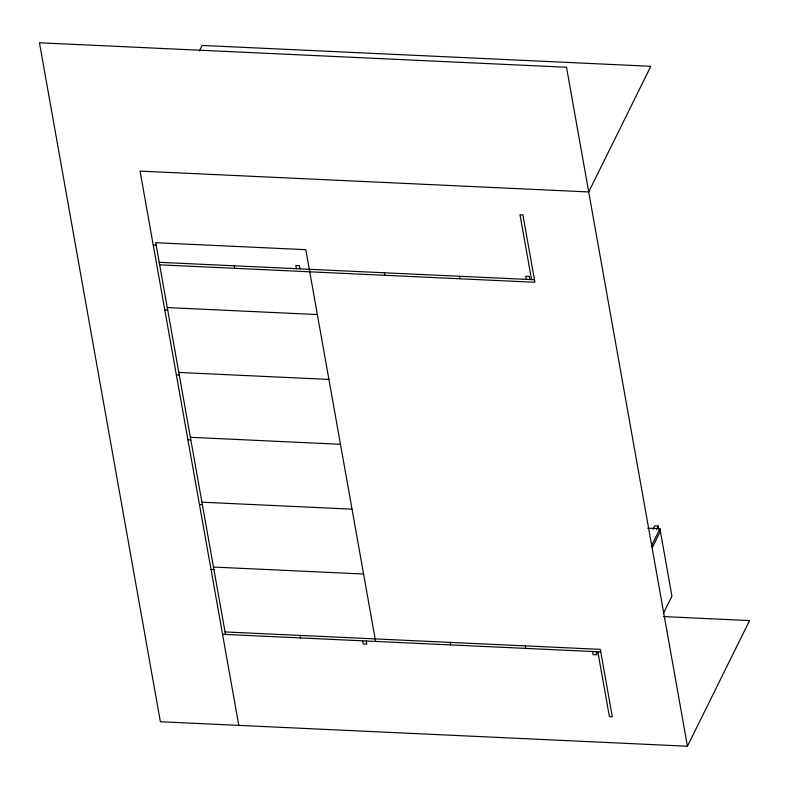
<?xml version="1.0" encoding="UTF-8"?>
<svg xmlns="http://www.w3.org/2000/svg" width="789" height="789" viewBox="0 0 789 789"><rect width="100%" height="100%" fill="white"/><g stroke="black" fill="none" stroke-linecap="round" stroke-linejoin="round"><path stroke-width="1.18" d="M199.43 50.96L202.152 45.446L650.817 66.296L588.712 191.954L140.057 171.105L238.791 725.387M653.055 529.153L654.683 525.849L658.273 526.016L658.835 529.153M656.635 529.32L658.273 526.016M651.25 546.274L659.929 528.729L647.621 528.157M652.247 547.704L660.373 531.253M663.263 613.674L671.932 596.129L659.929 528.729M687.446 746.226L566.502 67.262L39.45 42.774L160.394 721.738L687.446 746.226L749.55 620.578L663.51 616.574M153.234 245.093L156.153 245.231M159.191 262.313L534.469 279.75M159.644 264.838L534.912 282.275L522.91 214.884L519.99 214.746L531.549 279.612M167.258 307.582L317.365 314.555M164.793 309.969L167.702 310.097M178.817 372.447L328.924 379.42M176.341 374.834L179.261 374.972M190.366 437.313L340.473 444.296M187.9 439.7L190.82 439.838M201.925 502.189L352.032 509.161M199.449 504.575L202.369 504.713M213.484 567.054L363.591 574.027M211.008 569.441L213.927 569.579M225.033 631.93L600.311 649.367L612.313 716.757L609.394 716.619L597.835 651.753M222.567 634.317L600.754 651.882M529.883 279.533L529.32 276.397L525.73 276.239L526.293 279.365M596.168 651.675L596.731 654.811L593.141 654.643L592.588 651.507M459.415 276.258L459.859 278.783M525.257 645.875L525.701 648.4M384.361 272.777L384.805 275.302M450.194 642.384L450.647 644.909M375.594 641.427L305.807 249.679L155.699 242.706L225.486 634.445M299.958 268.852L299.406 265.715L295.816 265.548L296.378 268.684M366.254 640.993L366.816 644.12L363.226 643.962L362.664 640.826M234.244 265.804L234.698 268.319M300.086 635.411L300.54 637.936"/></g></svg>
